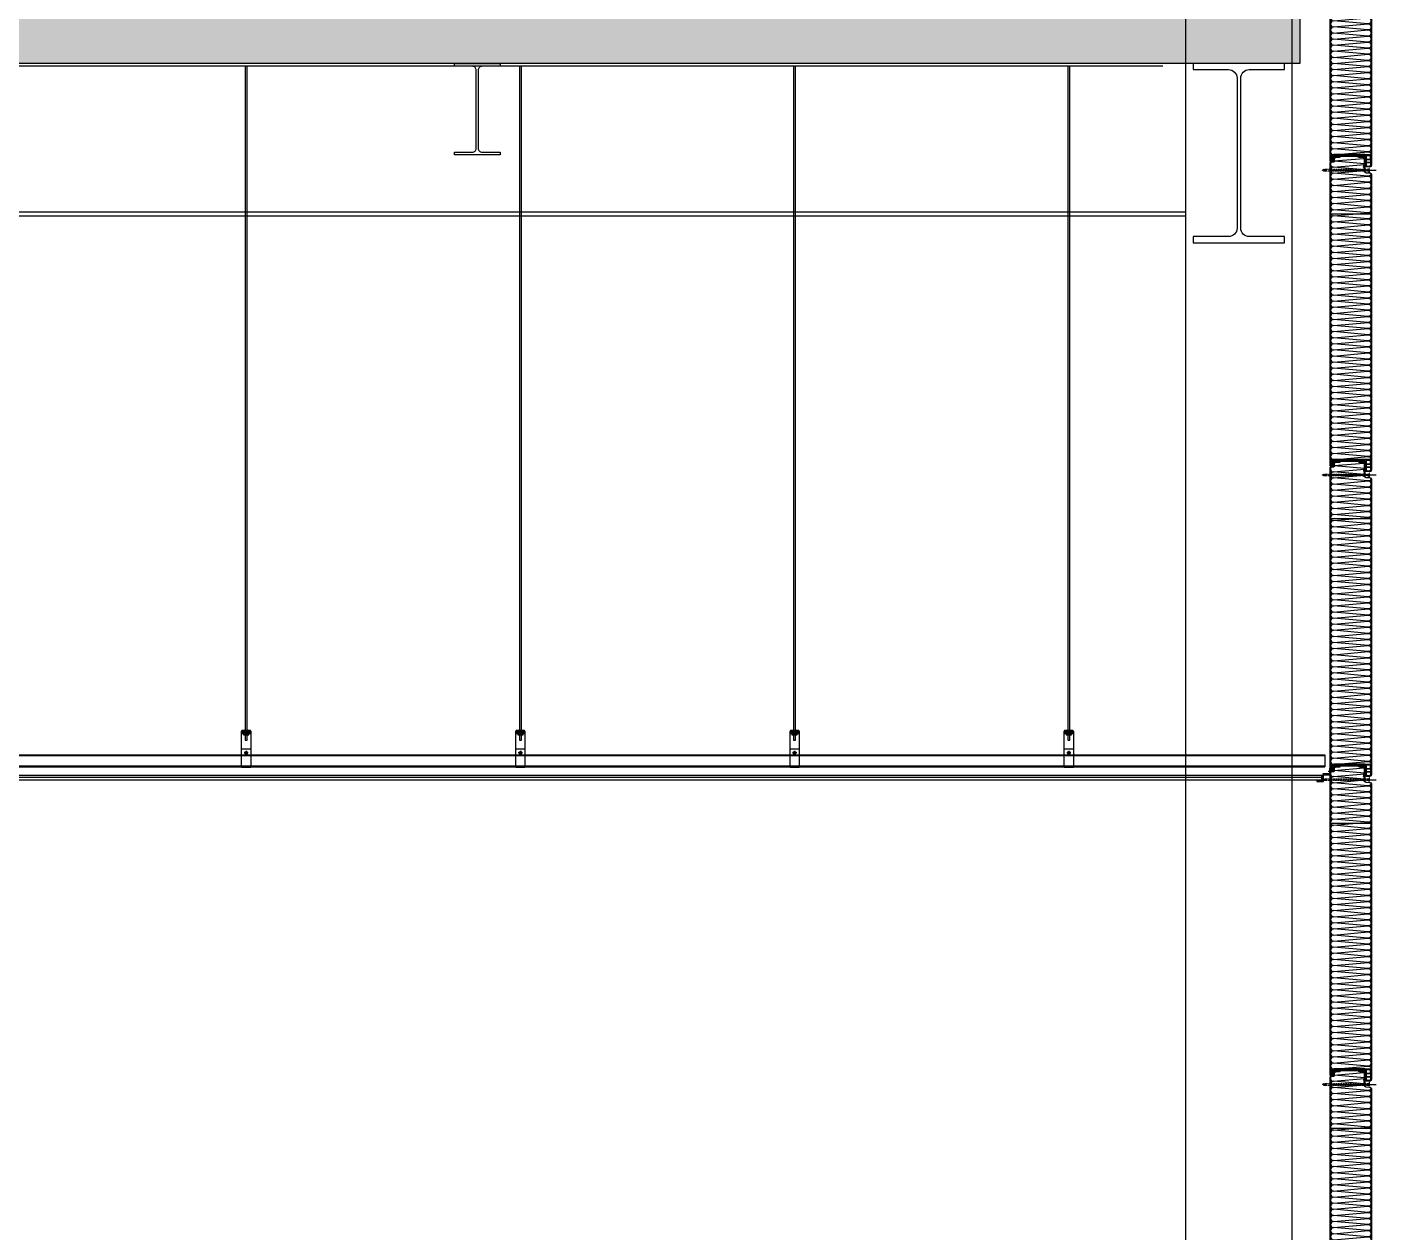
# Model space of a CAD drawing. Header units: millimetres. Extents: x 922366 to 1647943, y -534868 to 518781.
# Drawn here: x 1267307 to 1271735, y 182338 to 186292 of the extents above; entities that cross this region are included whole.
import ezdxf
from ezdxf.xclip import XClip

# ---------------------------------------------------------------- set-up
doc = ezdxf.new("R2010")
doc.units = ezdxf.units.MM
doc.header["$XCLIPFRAME"] = 0
doc.linetypes.add('XR-SECTION$0$HIDDEN', pattern=[0.375, 0.25, -0.125])
for name, color, linetype in [('XR-SECTION$0$0-S-col', 4, 'Continuous'), ('XR-SECTION$0$01하지철물', 8, 'Continuous'), ('XR-SECTION$0$09GIRDER', 2, 'Continuous'), ('XR-SECTION$0$161', 161, 'Continuous'), ('XR-SECTION$0$BOLT', 8, 'Continuous'), ('XR-SECTION$0$CEILING', 6, 'Continuous'), ('XR-SECTION$0$CON', 2, 'Continuous'), ('XR-SECTION$0$HAT-254', 254, 'Continuous'), ('XR-SECTION$0$Insul', 252, 'Continuous'), ('XR-SECTION$0$PANEL', 6, 'Continuous'), ('XR-SECTION$0$S-STEEL', 2, 'Continuous'), ('XR-SECTION$0$STEEL', 4, 'Continuous'), ('XR-SECTION$0$SYP_INSUL', 252, 'Continuous'), ('XR-SECTION$0$WALL', 2, 'Continuous'), ('XR-SECTION$0$XR-sec$0$HAT-INS', 250, 'Continuous')]:
    doc.layers.add(name, color=color, linetype=linetype)

# ---------------------------------------------------------------- blocks, each defined once
blk = doc.blocks.new('*U250')
at = {"layer": 'XR-SECTION$0$STEEL', "color": 252}
blk.add_lwpolyline([(-16.25, -9, -0.4142136), (-3.25, -22), (-3.25, -278, -0.4142136), (-16.25, -291), (-75, -291), (-75, -300), (75, -300), (75, -291), (16.25, -291, -0.4142136), (3.25, -278), (3.25, -22, -0.4142136), (16.25, -9), (75, -9), (75, 0), (-75, 0), (-75, -9)], format="xyb", close=True, dxfattribs=at)
blk = doc.blocks.new('XR-SECTION$0$SCW-1')
at = {"layer": 'XR-SECTION$0$BOLT', "color": 252, "linetype": 'XR-SECTION$0$HIDDEN', "ltscale": 0.5}
for p, q in [((150, 3), (150, 9)), ((154.1, 12), (151.1, 9)), ((151.1, 9), (151.1, 3)), ((151.1, 3), (154.1, 0)), ((153.1, 5.4), (153.1, 6.6)), ((153.1, 6.6), (154.5, 6.6)), ((154.5, 5.4), (153.1, 5.4)), ((154.5, 12), (154.1, 12)), ((154.1, 0), (154.5, 0)), ((154.5, 6.6), (154.5, 12)), ((154.5, 0), (154.5, 5.4))]:
    blk.add_line(p, q, dxfattribs=at)
for points in [[(0, 6), (9, 7), (11, 9), (12, 7), (10, 3)], [(10, 3), (5, 3), (0, 6), (5, 9), (11, 9)], [(150, 3), (10, 3)], [(11, 9), (150, 9)]]:
    blk.add_lwpolyline(points, dxfattribs=at)
for centre, start, end in [((150.6, 9.2), 199.4712, 340.5288), ((150.6, 2.8), 19.4712, 160.5288)]:
    blk.add_arc(centre, 0.6, start, end, dxfattribs=at)
blk = doc.blocks.new('XR-SECTION$0$PANEL-135')
at = {"layer": 'XR-SECTION$0$161', "color": 252}
for p, q in [((150, 0), (0, 0)), ((150, -1000), (0, -1000))]:
    blk.add_line(p, q, dxfattribs=at)
at = {"layer": 'XR-SECTION$0$BOLT', "color": 252, "linetype": 'XR-SECTION$0$HIDDEN', "ltscale": 0.5}
for p, q in [((37.8, 20.4), (41.2, 17)), ((37.8, 19.3), (40.8, 16.3)), ((37.8, 8.7), (40.8, 11.7)), ((37.8, 7.6), (41.2, 11)), ((37.8, 6.4), (41.2, 3)), ((37.8, 5.3), (40.8, 2.3)), ((41.2, 17), (41.2, 11)), ((41.2, 3), (41.2, -3)), ((37.8, -5.3), (40.8, -2.3)), ((37.8, -6.1), (37.8, -6.1)), ((38.6, -5.6), (41.2, -3))]:
    blk.add_line(p, q, dxfattribs=at)
at = {"layer": 'XR-SECTION$0$Insul', "color": 252}
for p, q in [((18.3, -964.5), (18.3, -973.7)), ((32.3, -964.5), (18.3, -964.5)), ((32.3, -973.7), (18.3, -973.7)), ((32.3, -964.5), (32.3, -973.7)), ((18.3, -974.7), (18.3, -983)), ((32.3, -974.7), (18.3, -974.7)), ((29, -986.4), (21.7, -986.4)), ((32.3, -974.7), (32.3, -983))]:
    blk.add_line(p, q, dxfattribs=at)
for points in [[(135.1, 38.5), (136, 38.5, 0.414214), (136.3, 38.8), (136.3, 39), (136.3, 39.5, 0.414214), (133.3, 42.5), (128.3, 43.2), (120.8, 43.2, -0.414214), (120.3, 43.7), (120.3, 44, -0.414214), (120.8, 44.5), (133.9, 44.5), (135.5, 44.1, 0.487928), (135.9, 44.4), (135.9, 44.5, 0.414214), (133.9, 46.5), (82.3, 46.5), (40.6, 46.5, 0.414214), (38.6, 44.5), (38.6, 44.4, 0.487928), (39, 44.1), (40.6, 44.5), (53.7, 44.5, -0.414214), (54.2, 44), (54.2, 43.7, -0.414214), (53.7, 43.2), (46.1, 43.2), (41.1, 42.5, 0.414214), (38.1, 39.5), (38.1, 39), (38.1, 38.8, 0.414214), (38.4, 38.5), (39.3, 38.5, 0.414214), (39.6, 38.8), (39.6, 39, -0.414214), (41.1, 40.5), (46.1, 41.2), (54.7, 41.2, 0.414214), (56.2, 42.7), (56.2, 44, -0.414214), (56.7, 44.5), (82.3, 44.5), (117.8, 44.5, -0.414214), (118.3, 44), (118.3, 42.7, 0.414214), (119.8, 41.2), (128.3, 41.2), (133.3, 40.5, -0.414214), (134.8, 39), (134.8, 38.8, 0.414214)], [(135.1, 38.5), (136, 38.5, 0.414214), (136.3, 38.8), (136.3, 39), (136.3, 39.5, 0.414214), (133.3, 42.5), (128.3, 43.2), (120.8, 43.2, -0.414214), (120.3, 43.7), (120.3, 44, -0.414214), (120.8, 44.5), (133.9, 44.5), (135.5, 44.1, 0.487928), (135.9, 44.4), (135.9, 44.5, 0.414214), (133.9, 46.5), (82.3, 46.5), (40.6, 46.5, 0.414214), (38.6, 44.5), (38.6, 44.4, 0.487928), (39, 44.1), (40.6, 44.5), (53.7, 44.5, -0.414214), (54.2, 44), (54.2, 43.7, -0.414214), (53.7, 43.2), (46.1, 43.2), (41.1, 42.5, 0.414214), (38.1, 39.5), (38.1, 39), (38.1, 38.8, 0.414214), (38.4, 38.5), (39.3, 38.5, 0.414214), (39.6, 38.8), (39.6, 39, -0.414214), (41.1, 40.5), (46.1, 41.2), (54.7, 41.2, 0.414214), (56.2, 42.7), (56.2, 44, -0.414214), (56.7, 44.5), (82.3, 44.5), (117.8, 44.5, -0.414214), (118.3, 44), (118.3, 42.7, 0.414214), (119.8, 41.2), (128.3, 41.2), (133.3, 40.5, -0.414214), (134.8, 39), (134.8, 38.8, 0.414214)], [(148.7, -968.9, -0.414214), (146.2, -971.4), (142.9, -971.4, -0.414214), (140.4, -968.9), (140.4, -953.8, 0.414214), (139.4, -952.8), (136.9, -952.8), (136.9, -951.8), (39, -951.8), (39, -952.8), (35.1, -952.8, 0.414214), (34.1, -953.8), (34.1, -983, -0.414191), (29.1, -988), (21.7, -988, -0.414236), (16.7, -983), (16.7, -949.8), (37, -949.8), (37, -948.8), (138.9, -948.8), (138.9, -949.8), (148.7, -949.8)], [(148.7, -968.9, -0.414214), (146.2, -971.4), (142.9, -971.4, -0.414214), (140.4, -968.9), (140.4, -953.8, 0.414214), (139.4, -952.8), (136.9, -952.8), (136.9, -951.8), (39, -951.8), (39, -952.8), (35.1, -952.8, 0.414214), (34.1, -953.8), (34.1, -983, -0.414191), (29.1, -988), (21.7, -988, -0.414236), (16.7, -983), (16.7, -949.8), (37, -949.8), (37, -948.8), (138.9, -948.8), (138.9, -949.8), (148.7, -949.8)], [(142, -951.4), (147, -951.4), (147, -968.9, -0.414214), (146.2, -969.7), (142.9, -969.7, -0.414214), (142, -968.9)]]:
    blk.add_lwpolyline(points, format="xyb", close=True, dxfattribs=at)
blk.add_lwpolyline([(32.3, -952.5), (32.3, -963.5), (18.3, -963.5), (18.3, -952.5)], close=True, dxfattribs=at)
for centre, start, end in [((21.7, -983), 180, 270.0043), ((29, -983), 270.0043, 0)]:
    blk.add_arc(centre, 3.35, start, end, dxfattribs=at)
at = {"layer": 'XR-SECTION$0$PANEL', "color": 252, "ltscale": 3}
blk.add_line((149.5, -143.1), (15, -143.1), dxfattribs=at)
for points in [[(44, 43.3), (44, 44.1), (39, 44.1, 0.414214), (37, 42.1), (37, -3.7, -0.39552), (32.8, -8.2), (19.7, -9.1, 0.39896), (15, -14.1), (15, -444.5), (15, -983.8, 0.414242), (20, -988.8), (31.5, -988.8, 0.414191), (35, -985.3), (35, -953.3), (42, -953.3), (42, -952.5), (34.2, -952.5), (34.2, -985.3, -0.414191), (31.5, -988), (20, -988, -0.414242), (15.8, -983.8), (15.8, -444.5), (15.8, -14.1, -0.399273), (19.8, -9.9), (32.8, -9, 0.39552), (37.8, -3.7), (37.8, 42.1, -0.414214), (39, 43.3), (44, 43.3)], [(130.5, 44.1), (130.5, 44.1), (130.5, 43.6), (135.5, 43.6, -0.414214), (137, 42.1), (137, 28.4, 0.414214), (139, 26.4), (148, 26.4, -0.414214), (149.5, 24.9), (149.5, -391.9), (149.5, -969.9, -0.414214), (148, -971.4), (141, -971.4, -0.414214), (139.5, -969.9), (139.5, -952.8), (137, -952.8), (137, -953.3), (139, -953.3), (139, -969.9, 0.414214), (141, -971.9), (148, -971.9, 0.414214), (150, -969.9), (150, -391.9), (150, 24.9, 0.414214), (148, 26.9), (139, 26.9, -0.414214), (137.5, 28.4), (137.5, 42.1, 0.414214), (135.5, 44.1), (130.5, 44.1)]]:
    blk.add_lwpolyline(points, format="xyb", dxfattribs=at)
at = {"layer": 'XR-SECTION$0$SYP_INSUL', "color": 252}
for points in [[(56.2, 43.2), (70.1, 44.5)], [(37.8, 41.4), (38.9, 41.5)], [(38.1, 39), (37.8, 39.1)]]:
    blk.add_lwpolyline(points, dxfattribs=at)
at = {"layer": 'XR-SECTION$0$WALL', "color": 252}
blk.add_line((44, 43.3), (44, 43.3), dxfattribs=at)
at = {"layer": 'XR-SECTION$0$XR-sec$0$HAT-INS', "color": 252}
for points in [[(37.8, 21.4), (137, 30)], [(137, 30.5), (39.6, 38.9)]]:
    blk.add_lwpolyline(points, dxfattribs=at)
for points in [[(147.4, 26.4, -0.625476), (139.5, 10.2), (37.8, 19.1)], [(37.8, 1.4), (139.5, 10.2, -1), (139.5, -9.8), (37.8, -0.9)], [(25.8, -19.8), (139.5, -9.8, -1), (139.5, -29.8), (25.8, -19.8), (25.8, -19.8, 1), (25.8, -39.8, 1)], [(25.8, -39.8), (139.5, -29.8, -1), (139.5, -49.8), (25.8, -39.8), (25.8, -39.8, 1), (25.8, -59.8, 1)], [(16.1, -12.4, 0.338737), (25.8, -19.8)], [(25.8, -59.8), (139.5, -49.8, -1), (139.5, -69.8), (25.8, -59.8), (25.8, -59.8, 1), (25.8, -79.8, 1)], [(25.8, -79.8), (139.5, -69.8, -1), (139.5, -89.8), (25.8, -79.8), (25.8, -79.8, 1), (25.8, -99.8, 1)], [(25.8, -99.8), (139.5, -89.8, -1), (139.5, -109.8), (25.8, -99.8), (25.8, -99.8, 1), (25.8, -119.8, 1)], [(25.8, -119.8), (139.5, -109.8, -1), (139.5, -129.8), (25.8, -119.8), (25.8, -119.8, 1), (25.8, -139.8, 1)], [(25.8, -139.8), (139.5, -129.8, -1), (139.5, -149.8), (25.8, -139.8), (25.8, -139.8, 1), (25.8, -159.8, 1)], [(25.8, -159.8), (139.5, -149.8, -1), (139.5, -169.8), (25.8, -159.8), (25.8, -159.8, 1), (25.8, -179.8, 1)], [(25.8, -179.8), (139.5, -169.8, -1), (139.5, -189.8), (25.8, -179.8), (25.8, -179.8, 1), (25.8, -199.8, 1)], [(25.8, -199.8), (139.5, -189.8, -1), (139.5, -209.8), (25.8, -199.8), (25.8, -199.8, 1), (25.8, -219.8, 1)], [(25.8, -219.8), (139.5, -209.8, -1), (139.5, -229.8), (25.8, -219.8), (25.8, -219.8, 1), (25.8, -239.8, 1)], [(25.8, -239.8), (139.5, -229.8, -1), (139.5, -249.8), (25.8, -239.8), (25.8, -239.8, 1), (25.8, -259.8, 1)], [(25.8, -259.8), (139.5, -249.8, -1), (139.5, -269.8), (25.8, -259.8), (25.8, -259.8, 1), (25.8, -279.8, 1)], [(25.8, -279.8), (139.5, -269.8, -1), (139.5, -289.8), (25.8, -279.8), (25.8, -279.8, 1), (25.8, -299.8, 1)], [(25.8, -299.8), (139.5, -289.8, -1), (139.5, -309.8), (25.8, -299.8), (25.8, -299.8, 1), (25.8, -319.8, 1)], [(25.8, -319.8), (139.5, -309.8, -1), (139.5, -329.8), (25.8, -319.8), (25.8, -319.8, 1), (25.8, -339.8, 1)], [(25.8, -339.8), (139.5, -329.8, -1), (139.5, -349.8), (25.8, -339.8), (25.8, -339.8, 1), (25.8, -359.8, 1)], [(25.8, -359.8), (139.5, -349.8, -1), (139.5, -369.8), (25.8, -359.8), (25.8, -359.8, 1), (25.8, -379.8, 1)], [(25.8, -379.8), (139.5, -369.8, -1), (139.5, -389.8), (25.8, -379.8), (25.8, -379.8, 1), (25.8, -399.8, 1)], [(25.8, -399.8), (139.5, -389.8, -1), (139.5, -409.8), (25.8, -399.8), (25.8, -399.8, 1), (25.8, -419.8, 1)], [(25.8, -419.8), (139.5, -409.8, -1), (139.5, -429.8), (25.8, -419.8), (25.8, -419.8, 1), (25.8, -439.8, 1)], [(25.8, -439.8), (139.5, -429.8, -1), (139.5, -449.8), (25.8, -439.8), (25.8, -439.8, 1), (25.8, -459.8, 1)], [(25.8, -459.8), (139.5, -449.8, -1), (139.5, -469.8), (25.8, -459.8), (25.8, -459.8, 1), (25.8, -479.8, 1)], [(25.8, -479.8), (139.5, -469.8, -1), (139.5, -489.8), (25.8, -479.8), (25.8, -479.8, 1), (25.8, -499.8, 1)], [(25.8, -499.8), (139.5, -489.8, -1), (139.5, -509.8), (25.8, -499.8), (25.8, -499.8, 1), (25.8, -519.8, 1)], [(25.8, -519.8), (139.5, -509.8, -1), (139.5, -529.8), (25.8, -519.8), (25.8, -519.8, 1), (25.8, -539.8, 1)], [(25.8, -539.8), (139.5, -529.8, -1), (139.5, -549.8), (25.8, -539.8), (25.8, -539.8, 1), (25.8, -559.8, 1)], [(25.8, -559.8), (139.5, -549.8, -1), (139.5, -569.8), (25.8, -559.8), (25.8, -559.8, 1), (25.8, -579.8, 1)], [(25.8, -579.8), (139.5, -569.8, -1), (139.5, -589.8), (25.8, -579.8), (25.8, -579.8, 1), (25.8, -599.8, 1)], [(25.8, -599.8), (139.5, -589.8, -1), (139.5, -609.8), (25.8, -599.8), (25.8, -599.8, 1), (25.8, -619.8, 1)], [(25.8, -619.8), (139.5, -609.8, -1), (139.5, -629.8), (25.8, -619.8), (25.8, -619.8, 1), (25.8, -639.8, 1)], [(25.8, -639.8), (139.5, -629.8, -1), (139.5, -649.8), (25.8, -639.8), (25.8, -639.8, 1), (25.8, -659.8, 1)], [(25.8, -659.8), (139.5, -649.8, -1), (139.5, -669.8), (25.8, -659.8), (25.8, -659.8, 1), (25.8, -679.8, 1)], [(25.8, -679.8), (139.5, -669.8, -1), (139.5, -689.8), (25.8, -679.8), (25.8, -679.8, 1), (25.8, -699.8, 1)], [(25.8, -699.8), (139.5, -689.8, -1), (139.5, -709.8), (25.8, -699.8), (25.8, -699.8, 1), (25.8, -719.8, 1)], [(25.8, -719.8), (139.5, -709.8, -1), (139.5, -729.8), (25.8, -719.8), (25.8, -719.8, 1), (25.8, -739.8, 1)], [(25.8, -739.8), (139.5, -729.8, -1), (139.5, -749.8), (25.8, -739.8), (25.8, -739.8, 1), (25.8, -759.8, 1)], [(25.8, -759.8), (139.5, -749.8, -1), (139.5, -769.8), (25.8, -759.8), (25.8, -759.8, 1), (25.8, -779.8, 1)], [(25.8, -779.8), (139.5, -769.8, -1), (139.5, -789.8), (25.8, -779.8), (25.8, -779.8, 1), (25.8, -799.8, 1)], [(25.8, -799.8), (139.5, -789.8, -1), (139.5, -809.8), (25.8, -799.8), (25.8, -799.8, 1), (25.8, -819.8, 1)], [(25.8, -819.8), (139.5, -809.8, -1), (139.5, -829.8), (25.8, -819.8), (25.8, -819.8, 1), (25.8, -839.8, 1)], [(25.8, -839.8), (139.5, -829.8, -1), (139.5, -849.8), (25.8, -839.8), (25.8, -839.8, 1), (25.8, -859.8, 1)], [(25.8, -859.8), (139.5, -849.8, -1), (139.5, -869.8), (25.8, -859.8), (25.8, -859.8, 1), (25.8, -879.8, 1)], [(25.8, -879.8), (139.5, -869.8, -1), (139.5, -889.8), (25.8, -879.8), (25.8, -879.8, 1), (25.8, -899.8, 1)], [(25.8, -899.8), (139.5, -889.8, -1), (139.5, -909.8), (25.8, -899.8), (25.8, -899.8, 1), (25.8, -919.8, 1)], [(25.8, -919.8), (139.5, -909.8, -1), (139.5, -929.8), (25.8, -919.8), (25.8, -919.8, 1), (25.8, -939.8, 1)], [(25.8, -939.8), (139.5, -929.8, -1), (139.5, -949.8), (138.9, -949.7)], [(129.1, -948.8), (25.8, -939.8), (25.8, -939.8, 0.541794), (16.7, -953.8, 0.541794)]]:
    blk.add_lwpolyline(points, format="xyb", dxfattribs=at)
at = {"color": 252, "xscale": -1}
blk.add_blockref('XR-SECTION$0$SCW-1', (176.2, -6), dxfattribs=at)
blk = doc.blocks.new('*U395')
at = {"color": 252}
for p, q in [((326.1, 66), (5265.1, 66)), ((326.1, 63), (5265.1, 63)), ((1739.9, 84), (1709.9, 84)), ((1731.8, 72), (1718, 72)), ((1724.9, 78.2), (1724.9, 65.8)), ((2639.9, 84), (2609.9, 84)), ((2631.8, 72), (2618, 72)), ((2624.9, 78.2), (2624.9, 65.8)), ((3539.9, 84), (3509.9, 84)), ((3531.8, 72), (3518, 72)), ((3524.9, 78.2), (3524.9, 65.8)), ((4439.9, 84), (4409.9, 84)), ((4431.8, 72), (4418, 72)), ((4424.9, 78.2), (4424.9, 65.8)), ((5265.1, 66), (5265.1, 26)), ((326.1, 29), (5265.1, 29)), ((326.1, 26), (5265.1, 26)), ((5287.5, 11), (5275.7, 11)), ((336.1, -1), (5255.1, -1)), ((336.1, -8), (5255.1, -8)), ((336.1, -16), (5255.1, -16)), ((5255.1, -16), (5255.1, -1))]:
    blk.add_line(p, q, dxfattribs=at)
for points in [[(1721.5, 2325), (1721.5, 113.9), (1728.2, 113.9), (1728.2, 2325)], [(2621.5, 2325), (2621.5, 113.9), (2628.2, 113.9), (2628.2, 2325)], [(3521.5, 2325), (3521.5, 113.9), (3528.2, 113.9), (3528.2, 2325)], [(4421.5, 2325), (4421.5, 113.9), (4428.2, 113.9), (4428.2, 2325)], [(1739.9, 143), (1738.6, 145), (1711.2, 145), (1709.9, 143), (1709.9, 138), (1711.2, 136), (1738.6, 136), (1739.9, 138), (1709.9, 138)], [(1716.1, 136), (1716.1, 131), (1733.7, 131), (1733.7, 136)], [(2639.9, 143), (2638.6, 145), (2611.2, 145), (2609.9, 143), (2609.9, 138), (2611.2, 136), (2638.6, 136), (2639.9, 138), (2609.9, 138)], [(2616.1, 136), (2616.1, 131), (2633.7, 131), (2633.7, 136)], [(3539.9, 143), (3538.6, 145), (3511.2, 145), (3509.9, 143), (3509.9, 138), (3511.2, 136), (3538.6, 136), (3539.9, 138), (3509.9, 138)], [(3516.1, 136), (3516.1, 131), (3533.7, 131), (3533.7, 136)], [(4439.9, 143), (4438.6, 145), (4411.2, 145), (4409.9, 143), (4409.9, 138), (4411.2, 136), (4438.6, 136), (4439.9, 138), (4409.9, 138)], [(4416.1, 136), (4416.1, 131), (4433.7, 131), (4433.7, 136)]]:
    blk.add_lwpolyline(points, dxfattribs=at)
for points in [[(1709.9, 143), (1739.9, 143), (1739.9, 24), (1709.9, 24)], [(2609.9, 143), (2639.9, 143), (2639.9, 24), (2609.9, 24)], [(3509.9, 143), (3539.9, 143), (3539.9, 24), (3509.9, 24)], [(4409.9, 143), (4439.9, 143), (4439.9, 24), (4409.9, 24)], [(5258.1, -19), (5239.1, -19), (5239.1, -22), (5261.1, -22), (5261.1, 0), (5283.1, 0), (5283.1, 22), (5280.1, 22), (5280.1, 3), (5258.1, 3)]]:
    blk.add_lwpolyline(points, close=True, dxfattribs=at)
for centre, radius in [((1724.9, 72), 4.25), ((1724.9, 72), 3.25), ((2624.9, 72), 4.25), ((2624.9, 72), 3.25), ((3524.9, 72), 4.25), ((3524.9, 72), 3.25), ((4424.9, 72), 4.25), ((4424.9, 72), 3.25)]:
    blk.add_circle(centre, radius, dxfattribs=at)
blk = doc.blocks.new('XR-SECTION')
at = {"layer": 'XR-SECTION$0$HAT-254'}
h = blk.add_hatch(color=8, dxfattribs=at)
h.dxf.hatch_style = 1
h.paths.add_polyline_path([(280650, 31793.637), (280650, 31943.637), (267725, 31943.637), (267725, 31793.637)])
at = {"layer": 'XR-SECTION$0$0-S-col', "color": 8}
blk.add_lwpolyline([(280275, 26443.637), (280625, 26443.637), (280625, 36293.637), (280275, 36293.637)], close=True, dxfattribs=at)
at = {"layer": 'XR-SECTION$0$01하지철물', "color": 8}
for p, q in [((280200, 31784.637), (267725, 31784.637)), ((270625, 31306.637), (280275, 31306.637)), ((270625, 31293.637), (280275, 31293.637))]:
    blk.add_line(p, q, dxfattribs=at)
at = {"layer": 'XR-SECTION$0$09GIRDER', "color": 8, "flags": 128}
blk.add_lwpolyline([(280600, 31225.637), (280484, 31225.637, -0.41421356), (280456, 31253.637), (280456, 31745.637, -0.41421356), (280484, 31773.637), (280600, 31773.637), (280600, 31793.637), (280300, 31793.637), (280300, 31773.637), (280416, 31773.637, -0.41421356), (280444, 31745.637), (280444, 31253.637, -0.41421356), (280416, 31225.637), (280300, 31225.637), (280300, 31205.637), (280600, 31205.637), (280600, 31225.637)], format="xyb", dxfattribs=at)
at = {"layer": 'XR-SECTION$0$CON', "color": 8}
blk.add_lwpolyline([(267725, 31793.637), (267725, 31943.637), (280650, 31943.637), (280650, 31793.637), (267725, 31793.637)], dxfattribs=at)
at = {"layer": 'XR-SECTION$0$CEILING', "color": 8, "lineweight": -3}
blk.add_blockref('*U395', (275466.865, 29459.637), dxfattribs=at)
at = {"layer": 'XR-SECTION$0$CON', "color": 8, "xscale": -1}
for p in [(280900, 32443.637), (280900, 31443.637), (280900, 30443.637), (280900, 29443.637), (280900, 28443.637)]:
    blk.add_blockref('XR-SECTION$0$PANEL-135', p, dxfattribs=at)
at = {"layer": 'XR-SECTION$0$S-STEEL', "color": 8, "xscale": -1}
blk.add_blockref('*U250', (277950, 31793.637), dxfattribs=at)

msp = doc.modelspace()

# ---------------------------------------------------------------- block references
ref = msp.add_blockref('XR-SECTION', (990835, 154378.4))
XClip(ref).set_block_clipping_path([(206242.8352452423, 20890.304656419), (289034.4951767688, 43917.4244884686)])

doc.saveas('drawing.dxf')
